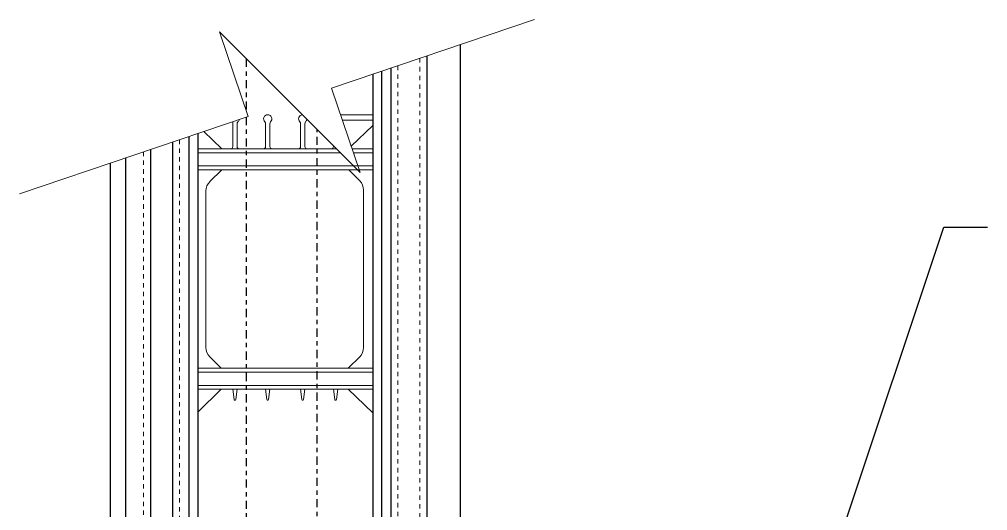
# Model space of a CAD drawing. Header units: inches. Extents: x -91.9 to -8.9, y 167.2 to 248.9.
# Drawn here: x -68.64 to -46.52, y 234.87 to 246.1 of the extents above; entities that cross this region are included whole.
import ezdxf

# ---------------------------------------------------------------- set-up
doc = ezdxf.new("R2010")
doc.units = ezdxf.units.IN
doc.header["$MEASUREMENT"] = 0
doc.linetypes.add('CENTER', pattern=[2, 1.25, -0.25, 0.25, -0.25])
doc.linetypes.add('DASHED2', pattern=[0.375, 0.25, -0.125])
for name, color, linetype, lineweight in [('A2 Hatch', 8, 'Continuous', 9), ('DETAILS', 7, 'Continuous', 13), ('DIM', 3, 'Continuous', 13), ('REBAR', 2, 'CENTER', 30)]:
    doc.layers.add(name, color=color, linetype=linetype, lineweight=lineweight)
doc.styles.add('ARCTEXT', font='arctext.shx', dxfattribs={"width": 0.85})
doc.dimstyles.new('ARCTEXT1-4', dxfattribs={"dimtxt": 4, "dimasz": 2, "dimexe": 2, "dimexo": 2, "dimgap": 2, "dimtad": 1, "dimdec": 4, "dimzin": 3, "dimdsep": 46, "dimlunit": 4, "dimtxsty": 'ARCTEXT', "dimblk": 'ARCHTICK', "dimcen": 2, "dimaunit": 1, "dimadec": 0, "dimazin": 0, "dimtfac": 1, "dimtdec": 4, "dimtmove": 2, "dimatfit": 3, "dimldrblk": 'arrow', "dimfxl": 1, "dimtolj": 1, "dimtzin": 0, "dimarcsym": 0})

# ---------------------------------------------------------------- blocks, each defined once
blk = doc.blocks.new('_ArchTick')
at = {"color": 0, "linetype": 'ByBlock', "const_width": 0.15}
blk.add_lwpolyline([(-0.5, -0.5), (0.5, 0.5)], dxfattribs=at)
blk = doc.blocks.new('arrow')
at = {"layer": 'DIM'}
blk.add_hatch(color=253, dxfattribs=at).paths.add_polyline_path([(-2, 0.5), (-2, -0.5), (0, 0)])
at = {"layer": 'DIM', "lineweight": 9}
for points in [[(-2, 0.983), (-2, 0.5), (-2.469, 0.617)], [(0.374, 0.094), (0, 0)], [(0.374, -0.094), (0, 0)], [(-2, -0.983), (-2, -0.5), (-2.469, -0.617)]]:
    blk.add_lwpolyline(points, dxfattribs=at)
at = {"layer": 'DIM', "lineweight": 15}
blk.add_lwpolyline([(0, 0), (-2, -0.5), (-2, 0.5), (0, 0)], dxfattribs=at)

msp = doc.modelspace()

# ---------------------------------------------------------------- linework, layer by layer
at = {"color": 1}
for p, q in [((-58.57, 245.528), (-58.57, 234.144)), ((-59.335, 245.268), (-59.335, 234.144)), ((-60.37, 244.917), (-60.37, 234.144)), ((-60.155, 244.99), (-60.155, 234.144)), ((-60.57, 244.849), (-60.57, 234.144)), ((-64.77, 243.425), (-64.77, 234.144)), ((-64.57, 243.493), (-64.57, 234.144)), ((-65.645, 243.128), (-65.645, 234.144)), ((-65.145, 243.298), (-65.145, 234.144)), ((-66.22, 242.933), (-66.22, 234.144)), ((-66.57, 242.815), (-66.57, 234.144))]:
    msp.add_line(p, q, dxfattribs=at)
at = {"layer": 'A2 Hatch', "linetype": 'DASHED2', "ltscale": 0.15}
for p, q in [((-59.495, 245.214), (-59.495, 234.144)), ((-59.995, 245.044), (-59.995, 234.144)), ((-64.985, 243.352), (-64.985, 234.144)), ((-65.805, 243.074), (-65.805, 234.144))]:
    msp.add_line(p, q, dxfattribs=at)
at = {"layer": 'DETAILS', "color": 6, "lineweight": 20}
for p, q in [((-61.306, 243.923), (-60.57, 243.923)), ((-61.263, 243.798), (-60.57, 243.798)), ((-63.77, 243.194), (-63.77, 243.764)), ((-63.67, 243.194), (-63.67, 243.712)), ((-63.02, 243.194), (-63.02, 243.712)), ((-62.92, 243.194), (-62.92, 243.712)), ((-62.22, 243.194), (-62.22, 243.712)), ((-62.12, 243.194), (-62.12, 243.712)), ((-61.061, 243.201), (-60.57, 243.674)), ((-64.02, 243.144), (-64.431, 243.54)), ((-64.57, 243.144), (-64.02, 243.144)), ((-63.82, 243.144), (-64.57, 243.144)), ((-64.57, 243.144), (-61.402, 243.144)), ((-63.82, 243.144), (-63.62, 243.144)), ((-63.07, 243.144), (-63.62, 243.144)), ((-63.07, 243.144), (-62.87, 243.144)), ((-62.27, 243.144), (-62.87, 243.144)), ((-62.27, 243.144), (-62.07, 243.144)), ((-61.52, 243.144), (-62.07, 243.144)), ((-61.52, 243.144), (-61.402, 243.144)), ((-61.47, 243.194), (-61.47, 243.212)), ((-61.041, 243.144), (-60.57, 243.144)), ((-61.312, 243.054), (-64.57, 243.054)), ((-60.57, 243.054), (-61.011, 243.054)), ((-60.57, 242.754), (-64.57, 242.754)), ((-60.57, 242.664), (-64.57, 242.664)), ((-64.02, 242.664), (-64.293, 242.392)), ((-61.12, 242.664), (-60.868, 242.412)), ((-64.38, 238.598), (-64.38, 242.179)), ((-60.78, 238.598), (-60.78, 242.199)), ((-64.03, 238.124), (-64.293, 238.386)), ((-61.13, 238.124), (-60.868, 238.386)), ((-60.57, 238.124), (-64.57, 238.124)), ((-60.57, 238.034), (-64.57, 238.034)), ((-64.38, 238.124), (-64.03, 238.124)), ((-63.77, 238.124), (-63.67, 238.124)), ((-60.57, 237.734), (-64.57, 237.734)), ((-60.57, 237.644), (-64.57, 237.644)), ((-64.03, 237.644), (-64.57, 237.123)), ((-63.74, 237.41), (-63.77, 237.644)), ((-63.701, 237.41), (-63.67, 237.644)), ((-62.99, 237.41), (-63.02, 237.644)), ((-62.951, 237.41), (-62.92, 237.644)), ((-62.19, 237.41), (-62.22, 237.644)), ((-62.151, 237.41), (-62.12, 237.644)), ((-61.44, 237.41), (-61.47, 237.644)), ((-61.401, 237.41), (-61.37, 237.644)), ((-61.13, 237.644), (-60.57, 237.109))]:
    msp.add_line(p, q, dxfattribs=at)
for centre, radius, start, end in [((-63.708, 243.832), 0.0912, 307.4863, 349.767), ((-62.97, 243.829), 0.0936, 311.7279, 228.2721), ((-62.17, 243.829), 0.0936, 96.2295, 228.2721), ((-62.17, 243.829), 0.0936, 311.7279, 353.7705), ((-63.609, 243.716), 0.0619, 134.9903, 183.9263), ((-63.12, 243.712), 0.1, 0, 28.6972), ((-62.82, 243.712), 0.1, 151.3028, 180), ((-62.32, 243.712), 0.1, 0, 28.6972), ((-62.02, 243.712), 0.1, 151.3028, 180), ((-63.82, 243.194), 0.05, 270, 0), ((-63.62, 243.194), 0.05, 180, 270), ((-63.07, 243.194), 0.05, 270, 0), ((-62.87, 243.194), 0.05, 180, 270), ((-62.27, 243.194), 0.05, 270, 0), ((-62.07, 243.194), 0.05, 180, 270), ((-61.52, 243.194), 0.05, 270, 0), ((-64.08, 242.179), 0.3, 135, 180), ((-61.08, 242.199), 0.3, 0, 45), ((-64.08, 238.598), 0.3, 180, 225), ((-61.08, 238.598), 0.3, 315, 0), ((-63.72, 237.414), 0.02, 191.3099, 348.6901), ((-62.97, 237.414), 0.02, 191.3099, 348.6901), ((-62.17, 237.414), 0.02, 191.3099, 348.6901), ((-61.42, 237.414), 0.02, 191.3099, 348.6901)]:
    msp.add_arc(centre, radius, start, end, dxfattribs=at)
at = {"layer": 'DIM'}
msp.add_lwpolyline([(-56.873, 246.103), (-61.512, 244.53), (-60.856, 242.598), (-64.074, 245.816), (-63.418, 243.884), (-68.644, 242.111)], dxfattribs=at)
at = {"layer": 'REBAR', "ltscale": 0.15}
for p, q in [((-63.46, 245.202), (-63.46, 244.005)), ((-63.46, 243.87), (-63.46, 188.84)), ((-61.843, 190.095), (-61.843, 243.584))]:
    msp.add_line(p, q, dxfattribs=at)

# ---------------------------------------------------------------- leaders
at = {"layer": 'DIM'}
msp.add_leader([(-53.6, 223.144), (-47.522, 241.353), (-46.522, 241.353)], dimstyle='ARCTEXT1-4', override={"dimasz": 0.5, "dimtad": 0}, dxfattribs=at)

doc.saveas('drawing.dxf')
